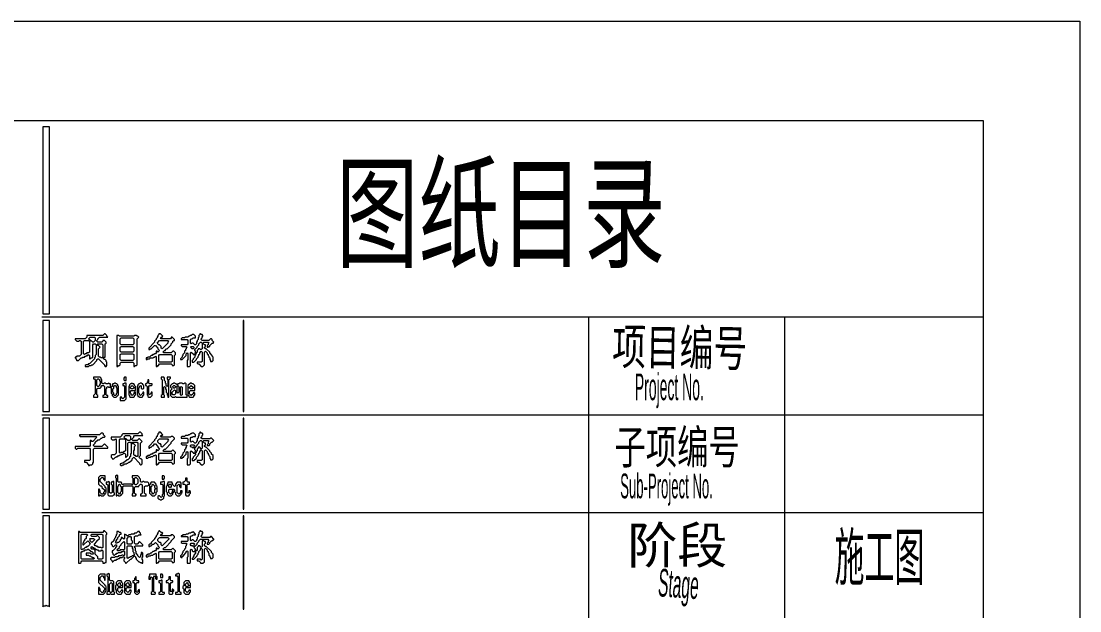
# Model space of a CAD drawing. Header units: millimetres. Extents: x 10 to 220, y 12 to 309.
# Drawn here: x 112.4 to 219.7, y 248.8 to 308.6 of the extents above; entities that cross this region are included whole.
import ezdxf

# ---------------------------------------------------------------- set-up
doc = ezdxf.new("R2010")
doc.units = ezdxf.units.MM
for name, color, linetype, lineweight in [('PAGE_001_OCR_TEXT', 6, 'CONTINUOUS', 0), ('PAGE_001_TRACE_CURVE', 6, 'CONTINUOUS', 0), ('PAGE_001_TRACE_STRAIGHT', 5, 'CONTINUOUS', 0), ('PAGE_001_TRACE_TEXT_SYMBOL', 6, 'CONTINUOUS', 0)]:
    doc.layers.add(name, color=color, linetype=linetype, lineweight=lineweight)
doc.styles.add('wqy-unicode', font='wqy-unicode')

msp = doc.modelspace()

# ---------------------------------------------------------------- linework, layer by layer
at = {"layer": 'PAGE_001_TRACE_CURVE', "color": 6}
msp.add_lwpolyline([(114.54, 297.88), (114.54, 278.92), (115.22, 278.92), (115.22, 297.88)], close=True, dxfattribs=at)
at = {"layer": 'PAGE_001_TRACE_STRAIGHT', "color": 5}
for p, q in [((10.04, 308.59), (219.69, 308.59)), ((219.69, 308.59), (219.69, 11.76)), ((34.91, 298.52), (209.9, 298.52)), ((209.9, 298.52), (209.9, 21.64)), ((114.46, 278.6), (209.9, 278.6)), ((169.88, 278.6), (169.88, 228.6)), ((189.74, 278.6), (189.74, 228.6)), ((114.46, 268.65), (209.9, 268.65)), ((114.46, 258.77), (209.9, 258.77))]:
    msp.add_line(p, q, dxfattribs=at)
at = {"layer": 'PAGE_001_TRACE_TEXT_SYMBOL', "color": 6}
for points in [[(114.54, 278.24), (114.54, 269.01), (115.22, 269.01), (115.22, 278.24)], [(134.86, 278.24), (134.86, 269.01), (134.94, 269.01), (134.94, 278.24)], [(118.69, 276.12), (118.77, 276.21), (119.2, 276.21), (119.28, 276.12), (119.28, 275.02), (119.2, 274.94), (119.03, 274.94), (118.94, 274.85), (118.86, 274.85), (118.77, 274.77), (118.69, 274.85)], [(119.37, 276.55), (119.79, 276.55), (119.87, 276.46), (119.87, 276.21), (119.7, 276.04), (119.62, 276.04), (119.53, 276.12), (119.45, 276.12), (119.2, 276.38)], [(120.04, 275.78), (120.13, 275.87), (120.55, 275.87), (120.64, 275.78), (120.64, 274.51), (120.55, 274.43), (120.47, 274.43), (120.38, 274.51), (120.3, 274.51), (120.21, 274.6), (120.21, 275.36), (120.38, 275.53), (120.21, 275.7), (120.13, 275.7)], [(122.07, 276.71), (122.07, 273.58), (122.16, 273.58), (122.24, 273.67), (122.33, 273.67), (122.41, 273.75), (122.41, 273.92), (122.5, 274.01), (123.68, 274.01), (123.77, 273.92), (123.77, 273.58), (123.85, 273.58), (123.94, 273.67), (124.02, 273.67), (124.11, 273.75), (124.11, 276.38), (124.28, 276.55), (124.19, 276.63), (124.11, 276.63), (124.02, 276.71), (123.85, 276.71), (123.77, 276.63), (122.33, 276.63), (122.24, 276.71)], [(122.41, 276.38), (122.5, 276.46), (123.68, 276.46), (123.77, 276.38), (123.77, 275.87), (123.68, 275.78), (122.5, 275.78), (122.41, 275.87)], [(126.39, 276.21), (127.24, 276.21), (127.32, 276.12), (127.24, 276.04), (127.24, 275.95), (126.65, 275.36), (126.56, 275.44), (126.56, 275.61), (126.39, 275.78), (126.31, 275.78), (126.14, 275.95)], [(130.54, 276.04), (130.62, 276.04), (130.71, 275.95), (130.71, 275.36), (130.62, 275.28), (130.54, 275.28), (130.46, 275.36), (130.29, 275.36), (130.29, 275.28), (130.2, 275.19), (130.2, 275.02), (130.12, 274.94), (130.03, 275.02), (130.03, 275.11), (129.95, 275.19), (129.95, 275.28), (130.2, 275.53), (130.2, 275.61), (130.37, 275.78), (130.37, 275.87)], [(122.41, 275.53), (122.5, 275.61), (123.68, 275.61), (123.77, 275.53), (123.77, 275.11), (123.68, 275.02), (122.5, 275.02), (122.41, 275.11)], [(122.41, 274.77), (122.5, 274.85), (123.68, 274.85), (123.77, 274.77), (123.77, 274.26), (123.68, 274.17), (122.5, 274.17), (122.41, 274.26)], [(126.31, 274.68), (126.39, 274.77), (127.58, 274.77), (127.66, 274.68), (127.66, 274.09), (127.58, 274.01), (126.39, 274.01), (126.31, 274.09)], [(129.52, 275.53), (129.61, 275.61), (129.78, 275.61), (129.86, 275.53), (129.86, 275.44), (129.78, 275.36), (129.69, 275.36)], [(129.95, 274.85), (130.03, 274.94), (130.12, 274.85), (130.03, 274.77)], [(120.04, 272.23), (120.13, 272.31), (120.21, 272.31), (120.3, 272.23), (120.3, 272.14), (120.38, 272.06), (120.38, 271.8), (120.3, 271.72), (120.3, 271.64), (120.21, 271.55), (120.13, 271.55), (120.04, 271.64)], [(121.74, 271.55), (121.82, 271.64), (121.91, 271.64), (121.99, 271.55), (121.99, 271.47), (122.07, 271.38), (122.07, 270.87), (121.99, 270.79), (121.99, 270.7), (121.91, 270.62), (121.82, 270.62), (121.74, 270.7), (121.74, 270.87), (121.65, 270.96), (121.65, 271.3), (121.74, 271.38)], [(122.84, 271.89), (122.75, 271.8), (122.67, 271.8), (122.67, 271.64), (122.75, 271.64), (122.84, 271.55), (122.84, 270.45), (122.67, 270.28), (122.58, 270.37), (122.58, 270.45), (122.41, 270.45), (122.41, 270.11), (122.84, 270.11), (123.01, 270.28), (123.01, 271.89)], [(122.84, 272.48), (122.75, 272.4), (122.75, 272.23), (122.84, 272.14), (123.01, 272.14), (123.01, 272.48)], [(123.6, 271.89), (123.51, 271.8), (123.43, 271.8), (123.34, 271.72), (123.34, 271.64), (123.26, 271.55), (123.26, 270.7), (123.34, 270.62), (123.34, 270.54), (123.43, 270.45), (123.77, 270.45), (123.85, 270.54), (123.85, 270.62), (123.94, 270.7), (123.94, 270.96), (123.85, 270.96), (123.77, 270.87), (123.77, 270.79), (123.6, 270.62), (123.51, 270.7), (123.51, 270.79), (123.43, 270.87), (123.43, 271.04), (123.51, 271.13), (123.94, 271.13), (123.94, 271.55), (123.85, 271.64), (123.85, 271.72), (123.77, 271.8), (123.68, 271.8)], [(123.6, 271.64), (123.77, 271.47), (123.77, 271.38), (123.68, 271.3), (123.51, 271.3), (123.43, 271.38), (123.43, 271.47)], [(124.44, 271.89), (124.36, 271.8), (124.28, 271.8), (124.19, 271.72), (124.19, 271.64), (124.11, 271.55), (124.11, 270.7), (124.19, 270.62), (124.19, 270.54), (124.28, 270.54), (124.36, 270.45), (124.61, 270.45), (124.7, 270.54), (124.7, 270.62), (124.78, 270.7), (124.78, 270.96), (124.7, 270.96), (124.7, 270.87), (124.44, 270.62), (124.36, 270.7), (124.36, 270.79), (124.28, 270.87), (124.28, 271.38), (124.36, 271.47), (124.36, 271.55), (124.44, 271.64), (124.53, 271.55), (124.53, 271.38), (124.61, 271.3), (124.7, 271.3), (124.78, 271.38), (124.78, 271.64), (124.7, 271.72), (124.7, 271.8), (124.61, 271.8), (124.53, 271.89)], [(125.21, 272.23), (125.21, 272.06), (125.12, 271.97), (125.12, 271.89), (125.04, 271.8), (124.95, 271.8), (124.95, 271.64), (125.04, 271.64), (125.12, 271.55), (125.12, 270.7), (125.21, 270.62), (125.21, 270.54), (125.29, 270.45), (125.46, 270.45), (125.63, 270.62), (125.63, 270.96), (125.55, 270.96), (125.55, 270.87), (125.38, 270.7), (125.29, 270.79), (125.29, 271.55), (125.38, 271.64), (125.55, 271.64), (125.63, 271.72), (125.63, 271.8), (125.38, 271.8), (125.29, 271.89), (125.29, 272.23)], [(126.56, 272.48), (126.56, 272.31), (126.65, 272.23), (126.65, 270.7), (126.56, 270.62), (126.56, 270.45), (126.9, 270.45), (126.9, 270.62), (126.82, 270.7), (126.82, 271.47), (126.9, 271.55), (126.98, 271.47), (126.98, 271.3), (127.07, 271.21), (127.07, 270.96), (127.15, 270.87), (127.15, 270.7), (127.24, 270.62), (127.24, 270.45), (127.32, 270.45), (127.32, 272.23), (127.49, 272.4), (127.49, 272.48), (127.15, 272.48), (127.15, 272.31), (127.24, 272.23), (127.24, 271.64), (127.15, 271.55), (127.07, 271.64), (127.07, 271.8), (126.98, 271.89), (126.98, 272.06), (126.9, 272.14), (126.9, 272.4), (126.82, 272.48)], [(127.83, 271.89), (127.75, 271.8), (127.66, 271.8), (127.49, 271.64), (127.49, 271.47), (127.66, 271.3), (127.49, 271.13), (127.49, 270.62), (127.66, 270.45), (127.92, 270.45), (128, 270.54), (128.08, 270.45), (129.19, 270.45), (129.19, 270.62), (129.27, 270.7), (129.35, 270.62), (129.35, 270.54), (129.44, 270.45), (129.78, 270.45), (129.86, 270.54), (129.86, 270.62), (129.95, 270.7), (129.95, 270.87), (129.86, 270.96), (129.78, 270.87), (129.78, 270.79), (129.61, 270.62), (129.44, 270.79), (129.44, 271.04), (129.52, 271.13), (129.95, 271.13), (129.95, 271.64), (129.78, 271.8), (129.69, 271.8), (129.61, 271.89), (129.52, 271.89), (129.27, 271.64), (129.27, 270.7), (129.19, 270.62), (129.1, 270.7), (129.1, 271.8), (129.02, 271.89), (128.93, 271.89), (128.85, 271.8), (128.76, 271.8), (128.68, 271.89), (128.42, 271.89), (128.34, 271.8), (128.25, 271.8), (128.17, 271.72), (128.08, 271.8), (128, 271.8), (127.92, 271.89)], [(127.75, 271.55), (127.83, 271.64), (127.92, 271.64), (128, 271.55), (128, 271.47), (127.92, 271.38), (127.83, 271.38), (127.75, 271.47)], [(128.17, 271.55), (128.25, 271.64), (128.34, 271.55), (128.34, 270.96), (128.25, 270.87), (128.17, 270.96)], [(128.51, 271.47), (128.59, 271.55), (128.68, 271.47), (128.68, 270.7), (128.59, 270.62), (128.51, 270.7)], [(129.61, 271.64), (129.78, 271.47), (129.78, 271.38), (129.69, 271.3), (129.52, 271.3), (129.44, 271.38), (129.44, 271.47)], [(127.92, 271.21), (128, 271.13), (128, 270.79), (127.92, 270.7), (127.75, 270.7), (127.66, 270.79), (127.66, 270.96)], [(114.54, 268.33), (114.54, 259.11), (115.22, 259.11), (115.22, 268.33)], [(134.86, 268.33), (134.86, 259.11), (134.94, 259.11), (134.94, 268.33)], [(120.47, 266.81), (120.3, 266.64), (118.26, 266.64), (118.26, 266.56), (118.35, 266.47), (119.96, 266.47), (120.04, 266.39), (119.62, 265.96), (119.53, 265.96), (119.45, 266.05), (119.37, 266.05), (119.37, 265.54), (119.28, 265.46), (117.84, 265.46), (117.84, 265.29), (117.93, 265.2), (118.01, 265.2), (118.1, 265.29), (119.28, 265.29), (119.37, 265.2), (119.37, 264.1), (119.28, 264.02), (118.77, 264.02), (118.77, 263.85), (118.94, 263.85), (119.2, 263.59), (119.2, 263.51), (119.28, 263.51), (119.37, 263.59), (119.53, 263.59), (119.62, 263.68), (119.62, 263.76), (119.7, 263.85), (119.7, 265.2), (119.79, 265.29), (121.14, 265.29), (121.14, 265.37), (120.8, 265.71), (120.55, 265.46), (119.79, 265.46), (119.7, 265.54), (119.7, 265.63), (119.87, 265.79), (119.87, 265.88), (120.13, 266.13), (120.3, 266.13), (120.47, 266.3), (120.55, 266.3), (120.64, 266.39), (120.8, 266.39), (120.89, 266.47), (120.72, 266.64), (120.72, 266.73), (120.64, 266.81)], [(122.33, 266.13), (122.41, 266.22), (122.84, 266.22), (122.92, 266.13), (122.92, 265.03), (122.84, 264.95), (122.75, 264.95), (122.67, 264.86), (122.5, 264.86), (122.41, 264.78), (122.33, 264.86)], [(122.92, 266.56), (123.34, 266.56), (123.43, 266.47), (123.43, 266.13), (123.34, 266.05), (123.17, 266.05), (123.01, 266.22), (122.92, 266.22), (122.75, 266.39)], [(126.39, 266.22), (127.24, 266.22), (127.32, 266.13), (127.24, 266.05), (127.24, 265.96), (126.65, 265.37), (126.56, 265.46), (126.56, 265.63), (126.48, 265.71), (126.39, 265.71), (126.22, 265.88), (126.22, 266.05)], [(123.6, 265.79), (123.68, 265.88), (124.11, 265.88), (124.19, 265.79), (124.19, 264.53), (124.11, 264.44), (124.02, 264.44), (123.94, 264.53), (123.85, 264.53), (123.77, 264.61), (123.77, 265.03), (123.85, 265.12), (123.85, 265.46), (123.94, 265.54), (123.77, 265.71), (123.68, 265.71)], [(129.52, 265.54), (129.61, 265.63), (129.86, 265.63), (129.95, 265.54), (129.86, 265.46), (129.86, 265.37), (129.78, 265.29), (129.69, 265.37), (129.61, 265.37), (129.52, 265.46)], [(130.54, 266.05), (130.62, 266.05), (130.71, 265.96), (130.71, 265.29), (130.62, 265.2), (130.46, 265.37), (130.29, 265.37), (130.29, 265.29), (130.2, 265.2), (130.2, 265.03), (130.12, 264.95), (129.95, 265.12), (129.95, 265.29), (130.2, 265.54), (130.2, 265.63), (130.37, 265.79), (130.37, 265.88)], [(126.31, 264.69), (126.39, 264.78), (127.58, 264.78), (127.66, 264.69), (127.66, 264.1), (127.58, 264.02), (126.39, 264.02), (126.31, 264.1)], [(129.95, 264.86), (130.03, 264.95), (130.12, 264.86), (130.03, 264.78)], [(120.38, 262.49), (120.21, 262.32), (120.21, 261.65), (120.38, 261.48), (120.47, 261.48), (120.55, 261.39), (120.55, 261.31), (120.8, 261.05), (120.8, 260.89), (120.72, 260.8), (120.72, 260.72), (120.64, 260.63), (120.55, 260.63), (120.38, 260.8), (120.38, 260.97), (120.3, 261.05), (120.3, 261.14), (120.21, 261.14), (120.21, 260.46), (120.3, 260.46), (120.38, 260.55), (120.47, 260.46), (120.72, 260.46), (120.89, 260.63), (120.89, 260.72), (120.97, 260.8), (120.97, 261.22), (120.89, 261.31), (120.89, 261.39), (120.38, 261.9), (120.38, 262.15), (120.55, 262.32), (120.64, 262.32), (120.72, 262.24), (120.72, 262.15), (120.8, 262.07), (120.8, 261.99), (120.89, 261.99), (120.89, 262.49)], [(121.23, 261.9), (121.14, 261.82), (120.97, 261.82), (120.97, 261.65), (121.06, 261.65), (121.14, 261.56), (121.14, 260.55), (121.23, 260.46), (121.65, 260.46), (121.74, 260.55), (121.82, 260.55), (121.82, 260.72), (121.74, 260.8), (121.74, 261.9), (121.65, 261.9), (121.57, 261.82), (121.48, 261.82), (121.48, 261.65), (121.57, 261.56), (121.57, 260.8), (121.48, 260.72), (121.4, 260.72), (121.31, 260.8), (121.31, 261.82)], [(123.85, 262.24), (123.94, 262.32), (124.02, 262.32), (124.19, 262.15), (124.19, 261.73), (124.02, 261.56), (123.94, 261.56), (123.85, 261.65)], [(126.73, 261.9), (126.65, 261.82), (126.48, 261.82), (126.48, 261.65), (126.65, 261.65), (126.73, 261.56), (126.73, 260.63), (126.65, 260.55), (126.65, 260.38), (126.56, 260.29), (126.39, 260.46), (126.31, 260.46), (126.22, 260.38), (126.22, 260.21), (126.31, 260.12), (126.39, 260.12), (126.48, 260.04), (126.56, 260.04), (126.65, 260.12), (126.73, 260.12), (126.82, 260.21), (126.82, 260.38), (126.9, 260.46), (126.9, 261.9)], [(126.65, 262.49), (126.65, 262.15), (126.82, 262.15), (126.9, 262.24), (126.9, 262.41), (126.82, 262.49)], [(129.02, 262.24), (129.02, 261.99), (128.85, 261.82), (128.76, 261.82), (128.76, 261.65), (128.93, 261.65), (129.02, 261.56), (129.02, 260.55), (129.1, 260.46), (129.35, 260.46), (129.44, 260.55), (129.44, 260.63), (129.52, 260.72), (129.52, 260.89), (129.44, 260.97), (129.35, 260.97), (129.35, 260.8), (129.27, 260.72), (129.19, 260.8), (129.19, 261.56), (129.27, 261.65), (129.44, 261.65), (129.44, 261.82), (129.27, 261.82), (129.19, 261.9), (129.19, 262.24)], [(122.24, 261.56), (122.33, 261.65), (122.41, 261.56), (122.41, 261.48), (122.5, 261.39), (122.5, 260.89), (122.41, 260.8), (122.41, 260.72), (122.33, 260.63), (122.16, 260.8), (122.16, 261.39), (122.24, 261.48)], [(125.63, 261.56), (125.71, 261.65), (125.88, 261.48), (125.88, 261.31), (125.97, 261.22), (125.97, 261.14), (125.88, 261.05), (125.88, 260.8), (125.71, 260.63), (125.63, 260.72), (125.63, 260.8), (125.55, 260.89), (125.55, 261.39), (125.63, 261.48)], [(127.24, 261.82), (127.24, 261.73), (127.15, 261.65), (127.15, 261.48), (127.07, 261.39), (127.07, 260.89), (127.15, 260.8), (127.15, 260.63), (127.32, 260.46), (127.58, 260.46), (127.75, 260.63), (127.75, 260.72), (127.92, 260.89), (128, 260.8), (128, 260.63), (128.17, 260.46), (128.42, 260.46), (128.59, 260.63), (128.59, 260.72), (128.68, 260.8), (128.68, 260.97), (128.51, 260.97), (128.51, 260.8), (128.34, 260.63), (128.17, 260.8), (128.17, 261.48), (128.34, 261.65), (128.42, 261.56), (128.42, 261.39), (128.51, 261.31), (128.59, 261.31), (128.59, 261.73), (128.51, 261.82), (128.17, 261.82), (128, 261.65), (128, 261.48), (127.92, 261.39), (127.75, 261.56), (127.75, 261.65), (127.66, 261.73), (127.66, 261.82)], [(127.32, 261.56), (127.41, 261.65), (127.49, 261.65), (127.58, 261.56), (127.58, 261.39), (127.49, 261.31), (127.41, 261.31), (127.32, 261.39)], [(127.32, 261.05), (127.41, 261.14), (127.83, 261.14), (127.92, 261.05), (127.92, 260.97), (127.83, 260.89), (127.75, 260.97), (127.66, 260.97), (127.66, 260.8), (127.49, 260.63), (127.32, 260.8)], [(114.54, 258.43), (114.54, 249.2), (114.62, 249.29), (114.79, 249.29), (114.88, 249.37), (114.96, 249.29), (115.13, 249.29), (115.22, 249.2), (115.22, 258.43)], [(134.86, 258.43), (134.86, 248.95), (134.94, 248.95), (134.94, 258.43)], [(120.72, 256.91), (120.72, 256.82), (120.64, 256.74), (118.35, 256.74), (118.26, 256.82), (118.18, 256.82), (118.18, 253.61), (118.35, 253.61), (118.43, 253.69), (118.43, 253.77), (118.52, 253.86), (120.55, 253.86), (120.64, 253.77), (120.64, 253.61), (120.8, 253.61), (120.89, 253.69), (120.97, 253.69), (120.97, 256.48), (121.06, 256.57), (121.06, 256.65), (120.8, 256.91)], [(118.43, 256.48), (118.52, 256.57), (119.03, 256.57), (119.11, 256.48), (118.94, 256.31), (118.94, 256.14), (118.77, 255.98), (118.77, 255.89), (118.69, 255.81), (118.69, 255.72), (118.6, 255.64), (118.6, 255.47), (118.69, 255.47), (119.11, 255.89), (119.28, 255.72), (119.28, 255.64), (119.37, 255.55), (119.11, 255.3), (119.03, 255.3), (118.94, 255.21), (118.86, 255.21), (118.69, 255.04), (118.6, 255.04), (118.52, 254.96), (118.43, 255.04)], [(119.45, 256.48), (119.53, 256.57), (120.55, 256.57), (120.64, 256.48), (120.64, 255.21), (120.55, 255.13), (120.47, 255.21), (120.21, 255.21), (120.13, 255.3), (120.04, 255.3), (119.96, 255.38), (119.87, 255.38), (119.79, 255.47), (119.79, 255.55), (120.04, 255.81), (120.04, 255.89), (120.3, 256.14), (120.3, 256.23), (120.13, 256.4), (120.04, 256.4), (119.96, 256.31), (119.53, 256.31), (119.45, 256.4)], [(119.28, 256.06), (119.37, 256.14), (119.7, 256.14), (119.79, 256.06), (119.79, 255.98), (119.53, 255.72), (119.37, 255.89), (119.37, 255.98)], [(122.75, 255.81), (122.84, 255.72), (122.84, 255.04), (122.75, 254.96), (122.41, 254.96), (122.33, 254.88), (122.16, 254.88), (122.07, 254.96), (122.33, 255.21), (122.33, 255.3), (122.5, 255.47), (122.5, 255.55)], [(123.26, 256.31), (123.43, 256.31), (123.51, 256.23), (123.51, 255.98), (123.6, 255.89), (123.6, 255.64), (123.51, 255.55), (123.17, 255.55), (123.09, 255.64), (123.09, 256.14)], [(126.39, 256.23), (127.24, 256.23), (127.32, 256.14), (127.32, 256.06), (126.65, 255.38), (126.56, 255.47), (126.56, 255.64), (126.48, 255.72), (126.39, 255.72), (126.22, 255.89), (126.22, 256.06)], [(129.52, 255.55), (129.61, 255.64), (129.86, 255.64), (129.95, 255.55), (129.86, 255.47), (129.86, 255.38), (129.78, 255.3), (129.69, 255.38), (129.61, 255.38), (129.52, 255.47)], [(119.03, 254.96), (119.11, 255.04), (119.2, 255.04), (119.45, 254.79), (119.53, 254.79), (119.7, 254.62), (119.62, 254.54), (119.45, 254.54), (119.37, 254.62), (118.94, 254.62), (118.94, 254.45), (119.2, 254.45), (119.28, 254.37), (119.37, 254.37), (119.45, 254.28), (119.53, 254.28), (119.62, 254.2), (119.7, 254.2), (119.79, 254.11), (119.7, 254.03), (118.52, 254.03), (118.43, 254.11), (118.43, 254.71), (118.52, 254.79), (118.6, 254.79), (118.69, 254.88), (118.77, 254.88), (118.86, 254.96)], [(119.45, 255.21), (119.53, 255.3), (119.62, 255.21), (119.7, 255.21), (119.79, 255.13), (119.7, 255.04), (119.53, 255.04), (119.45, 255.13)], [(119.7, 255.04), (119.79, 255.13), (119.87, 255.04), (119.79, 254.96)], [(119.87, 254.96), (119.96, 255.04), (120.04, 254.96), (120.13, 254.96), (120.21, 254.88), (120.47, 254.88), (120.55, 254.96), (120.64, 254.88), (120.64, 254.11), (120.55, 254.03), (120.21, 254.03), (120.13, 254.11), (120.13, 254.28), (119.87, 254.54)], [(123.09, 255.3), (123.17, 255.38), (123.51, 255.38), (123.6, 255.3), (123.6, 255.13), (123.68, 255.04), (123.68, 254.79), (123.77, 254.71), (123.77, 254.54), (123.85, 254.45), (123.77, 254.37), (123.6, 254.37), (123.51, 254.28), (123.43, 254.28), (123.34, 254.2), (123.26, 254.2), (123.17, 254.11), (123.09, 254.2)], [(126.31, 254.71), (126.39, 254.79), (127.58, 254.79), (127.66, 254.71), (127.66, 254.11), (127.58, 254.03), (126.39, 254.03), (126.31, 254.11)], [(129.95, 254.88), (130.03, 254.96), (130.12, 254.88), (130.03, 254.79)], [(120.38, 252.5), (120.21, 252.34), (120.21, 251.66), (120.8, 251.07), (120.8, 250.9), (120.72, 250.81), (120.72, 250.73), (120.64, 250.64), (120.55, 250.64), (120.38, 250.81), (120.38, 250.98), (120.3, 251.07), (120.3, 251.15), (120.21, 251.15), (120.21, 250.47), (120.72, 250.47), (120.89, 250.64), (120.89, 250.73), (120.97, 250.81), (120.97, 251.24), (120.89, 251.32), (120.89, 251.4), (120.38, 251.91), (120.38, 252.17), (120.55, 252.34), (120.64, 252.34), (120.72, 252.25), (120.72, 252.17), (120.8, 252.08), (120.8, 251.91), (120.89, 251.91), (120.89, 252.5)], [(121.23, 252.59), (121.14, 252.5), (121.06, 252.5), (121.06, 252.34), (121.14, 252.25), (121.14, 250.73), (121.06, 250.64), (121.06, 250.47), (121.31, 250.47), (121.4, 250.56), (121.48, 250.47), (121.82, 250.47), (121.82, 250.64), (121.74, 250.73), (121.74, 251.74), (121.65, 251.83), (121.4, 251.83), (121.31, 251.91), (121.31, 252.5)], [(123.94, 252.25), (123.94, 252.17), (123.85, 252.08), (123.85, 251.91), (123.77, 251.83), (123.68, 251.83), (123.68, 251.66), (123.77, 251.66), (123.85, 251.57), (123.85, 250.64), (124.02, 250.47), (124.19, 250.47), (124.36, 250.64), (124.36, 250.9), (124.28, 250.98), (124.28, 250.9), (124.19, 250.81), (124.19, 250.73), (124.11, 250.64), (124.02, 250.73), (124.02, 251.57), (124.11, 251.66), (124.28, 251.66), (124.28, 251.83), (124.11, 251.83), (124.02, 251.91), (124.02, 252.25)], [(125.38, 252.5), (125.38, 252.34), (125.29, 252.25), (125.29, 252), (125.46, 252), (125.46, 252.17), (125.55, 252.25), (125.63, 252.17), (125.63, 250.73), (125.55, 250.64), (125.55, 250.47), (125.88, 250.47), (125.97, 250.56), (125.97, 250.64), (125.88, 250.64), (125.8, 250.73), (125.8, 252.25), (125.88, 252.34), (125.97, 252.25), (125.97, 252.08), (126.05, 252), (126.14, 252), (126.14, 252.25), (126.05, 252.34), (126.05, 252.5)], [(126.48, 252.5), (126.48, 252.17), (126.73, 252.17), (126.73, 252.42), (126.65, 252.5)], [(127.32, 252.25), (127.32, 252), (127.15, 251.83), (127.07, 251.83), (127.07, 251.66), (127.24, 251.66), (127.32, 251.57), (127.32, 250.56), (127.41, 250.47), (127.66, 250.47), (127.75, 250.56), (127.75, 250.73), (127.83, 250.81), (127.83, 250.9), (127.75, 250.98), (127.66, 250.98), (127.66, 250.81), (127.58, 250.73), (127.49, 250.81), (127.49, 251.57), (127.58, 251.66), (127.66, 251.66), (127.75, 251.74), (127.75, 251.83), (127.58, 251.83), (127.49, 251.91), (127.49, 252.25)], [(128.25, 252.59), (128.17, 252.5), (128.08, 252.5), (128, 252.42), (128, 252.34), (128.17, 252.34), (128.25, 252.25), (128.25, 250.73), (128.17, 250.64), (128, 250.64), (128, 250.47), (128.59, 250.47), (128.59, 250.64), (128.51, 250.64), (128.42, 250.73), (128.42, 252.5), (128.34, 252.59)], [(121.48, 251.66), (121.57, 251.57), (121.57, 250.73), (121.48, 250.64), (121.4, 250.64), (121.31, 250.73), (121.31, 251.49)], [(122.16, 251.83), (121.99, 251.66), (121.99, 251.4), (121.91, 251.32), (121.91, 250.98), (121.99, 250.9), (121.99, 250.64), (122.16, 250.47), (122.5, 250.47), (122.58, 250.56), (122.58, 250.64), (122.67, 250.73), (122.67, 250.9), (122.5, 250.9), (122.5, 250.81), (122.33, 250.64), (122.16, 250.81), (122.16, 251.07), (122.24, 251.15), (122.67, 251.15), (122.67, 251.57), (122.58, 251.66), (122.58, 251.74), (122.5, 251.83)], [(122.33, 251.66), (122.41, 251.57), (122.41, 251.49), (122.5, 251.4), (122.5, 251.32), (122.41, 251.24), (122.24, 251.24), (122.16, 251.32), (122.16, 251.49)], [(123.01, 251.83), (122.84, 251.66), (122.84, 250.64), (123.01, 250.47), (123.34, 250.47), (123.43, 250.56), (123.43, 250.64), (123.51, 250.73), (123.51, 250.9), (123.34, 250.9), (123.34, 250.81), (123.17, 250.64), (123.01, 250.81), (123.01, 251.07), (123.09, 251.15), (123.51, 251.15), (123.51, 251.57), (123.43, 251.66), (123.43, 251.74), (123.34, 251.83)], [(123.17, 251.66), (123.26, 251.57), (123.26, 251.49), (123.34, 251.4), (123.34, 251.32), (123.26, 251.24), (123.09, 251.24), (123.01, 251.32), (123.01, 251.49)], [(126.56, 251.91), (126.48, 251.83), (126.31, 251.83), (126.31, 251.66), (126.39, 251.66), (126.48, 251.57), (126.48, 250.73), (126.39, 250.64), (126.31, 250.64), (126.31, 250.47), (126.82, 250.47), (126.9, 250.56), (126.9, 250.64), (126.73, 250.64), (126.65, 250.73), (126.65, 251.91)], [(129.02, 251.83), (128.85, 251.66), (128.85, 251.32), (128.76, 251.24), (128.76, 251.07), (128.85, 250.98), (128.85, 250.64), (129.02, 250.47), (129.35, 250.47), (129.44, 250.56), (129.44, 250.64), (129.52, 250.73), (129.52, 250.9), (129.35, 250.9), (129.35, 250.81), (129.19, 250.64), (129.02, 250.81), (129.02, 251.07), (129.1, 251.15), (129.52, 251.15), (129.52, 251.57), (129.44, 251.66), (129.44, 251.74), (129.35, 251.83)], [(129.19, 251.66), (129.27, 251.57), (129.27, 251.49), (129.35, 251.4), (129.35, 251.32), (129.27, 251.24), (129.1, 251.24), (129.02, 251.32), (129.02, 251.49)]]:
    msp.add_lwpolyline(points, close=True, dxfattribs=at)
for points in [[(120.8, 276.88), (120.64, 276.71), (119.03, 276.71), (119.03, 276.55), (118.86, 276.38), (117.84, 276.38), (117.84, 276.29), (118.01, 276.12), (118.18, 276.12), (118.26, 276.21), (118.35, 276.21), (118.43, 276.12), (118.43, 274.77), (118.26, 274.6), (118.01, 274.6), (117.93, 274.51), (117.84, 274.51), (117.84, 274.43), (117.93, 274.34), (117.93, 274.26), (118.01, 274.17), (118.18, 274.17), (118.43, 274.43), (118.52, 274.43), (118.6, 274.51), (118.77, 274.51), (118.86, 274.6), (118.94, 274.6), (119.03, 274.68), (119.11, 274.68), (119.2, 274.77), (119.28, 274.68), (119.28, 274.34), (119.37, 274.34), (119.45, 274.43), (119.53, 274.43), (119.62, 274.51), (119.62, 275.78), (119.7, 275.87), (119.87, 275.87), (119.96, 275.78), (119.96, 274.77), (119.87, 274.68), (119.87, 274.51), (119.79, 274.43), (119.79, 274.34), (119.28, 273.84), (119.2, 273.84), (119.11, 273.75), (118.94, 273.75), (118.86, 273.67), (118.86, 273.58), (119.2, 273.58), (119.28, 273.67), (119.45, 273.67), (119.53, 273.75), (119.62, 273.75), (120.04, 274.17), (120.04, 274.26), (120.13, 274.34), (120.21, 274.34), (120.8, 273.75), (120.8, 273.67), (120.89, 273.58)], [(120.89, 273.58), (120.97, 273.58), (121.06, 273.67), (121.06, 274.01), (120.97, 274.09), (120.97, 274.17), (120.89, 274.26), (120.8, 274.26), (120.72, 274.34), (120.72, 274.43), (120.8, 274.51), (120.89, 274.51), (120.89, 275.87), (120.97, 275.95), (120.97, 276.04), (120.8, 276.21), (120.64, 276.21), (120.64, 276.12), (120.55, 276.04), (120.13, 276.04), (120.04, 276.12), (120.04, 276.21), (120.13, 276.29), (120.13, 276.38), (120.3, 276.55), (121.14, 276.55), (121.06, 276.63), (121.06, 276.71), (120.89, 276.88), (120.8, 276.88)], [(126.31, 276.88), (126.31, 276.8), (126.22, 276.71), (126.22, 276.63), (126.14, 276.55), (126.14, 276.46), (126.05, 276.38), (126.05, 276.29), (125.88, 276.12), (125.88, 276.04), (125.29, 275.44), (125.29, 275.28), (125.38, 275.28), (125.46, 275.36), (125.55, 275.36), (125.88, 275.7), (125.97, 275.7), (126.22, 275.44), (126.22, 275.36), (126.39, 275.19), (126.22, 275.02), (126.14, 275.11), (126.05, 275.11), (126.05, 274.94), (125.97, 274.85), (125.88, 274.85), (125.8, 274.77), (125.71, 274.77), (125.63, 274.68), (125.55, 274.68), (125.38, 274.51), (125.21, 274.51), (125.12, 274.43), (125.04, 274.43), (125.04, 274.26), (125.12, 274.26), (125.21, 274.34), (125.38, 274.34), (125.46, 274.43), (125.71, 274.43), (125.8, 274.51), (125.88, 274.51), (125.97, 274.6), (126.05, 274.51), (126.05, 273.58), (126.14, 273.58), (126.22, 273.67), (126.31, 273.67), (126.31, 273.75), (126.39, 273.84), (127.58, 273.84), (127.66, 273.75), (127.66, 273.67), (127.83, 273.67), (127.92, 273.75), (127.92, 274.68), (128, 274.77), (128, 274.94), (127.83, 275.11), (127.75, 275.11), (127.58, 274.94), (126.82, 274.94), (126.73, 275.02), (126.9, 275.19)], [(126.9, 275.19), (126.98, 275.19), (126.98, 275.28), (127.07, 275.36), (127.15, 275.36), (127.58, 275.78), (127.58, 275.87), (127.75, 276.04), (127.75, 276.12), (127.83, 276.21), (127.92, 276.21), (127.92, 276.29), (127.66, 276.55), (127.58, 276.55), (127.58, 276.46), (127.49, 276.38), (126.56, 276.38), (126.48, 276.46), (126.56, 276.55), (126.65, 276.55), (126.73, 276.63), (126.48, 276.88), (126.31, 276.88)], [(130.46, 276.88), (130.46, 276.8), (130.37, 276.71), (130.37, 276.55), (130.29, 276.46), (130.29, 276.29), (130.2, 276.21), (130.2, 276.12), (130.12, 276.04), (130.12, 275.87), (130.03, 275.78), (129.95, 275.78), (129.78, 275.95), (129.69, 275.95), (129.61, 275.87), (129.52, 275.95), (129.52, 276.29), (129.61, 276.38), (129.69, 276.38), (129.78, 276.46), (130.03, 276.46), (130.03, 276.63), (129.86, 276.8), (129.69, 276.8), (129.61, 276.71), (129.52, 276.71), (129.44, 276.63), (129.35, 276.63), (129.27, 276.55), (129.02, 276.55), (128.93, 276.46), (128.68, 276.46), (128.59, 276.38), (128.59, 276.29), (129.19, 276.29), (129.27, 276.21), (129.27, 275.87), (129.19, 275.78), (128.59, 275.78), (128.59, 275.7), (128.68, 275.61), (129.1, 275.61), (129.19, 275.53), (129.1, 275.44), (129.1, 275.36), (129.02, 275.28), (129.02, 275.19), (128.93, 275.11), (128.93, 274.94), (128.76, 274.77), (128.76, 274.68), (128.68, 274.6), (128.68, 274.51), (128.51, 274.34), (128.51, 274.26), (128.68, 274.26), (129.1, 274.68), (129.1, 274.85), (129.19, 274.94), (129.27, 274.85), (129.27, 274.26), (129.19, 274.17), (129.19, 273.58), (129.44, 273.58)], [(129.44, 273.58), (129.52, 273.67), (129.52, 274.94), (129.61, 275.02), (129.78, 274.85), (129.78, 274.77), (129.95, 274.77), (130.03, 274.68), (129.95, 274.6), (129.95, 274.51), (129.78, 274.34), (129.78, 274.26), (129.69, 274.17), (129.69, 274.01), (129.86, 274.01), (130.12, 274.26), (130.12, 274.34), (130.29, 274.51), (130.29, 274.6), (130.37, 274.68), (130.37, 274.77), (130.46, 274.85), (130.46, 274.94), (130.62, 275.11), (130.71, 275.02), (130.71, 274.09), (130.62, 274.01), (130.2, 274.01), (130.2, 273.92), (130.29, 273.84), (130.37, 273.84), (130.62, 273.58), (130.79, 273.58), (130.96, 273.75), (130.96, 275.02), (131.05, 275.11), (131.22, 274.94), (131.22, 274.85), (131.3, 274.77), (131.3, 274.68), (131.39, 274.6), (131.39, 274.51), (131.47, 274.43), (131.47, 274.26), (131.56, 274.17), (131.56, 274.09), (131.73, 274.09), (131.81, 274.17), (131.81, 274.51), (131.73, 274.6), (131.73, 274.68), (131.47, 274.94), (131.47, 275.02), (131.13, 275.36), (131.05, 275.36), (130.96, 275.44), (130.96, 275.53), (131.05, 275.61), (131.05, 275.78), (130.96, 275.78), (130.79, 275.95), (130.88, 276.04), (131.3, 276.04), (131.39, 275.95)], [(131.39, 275.95), (131.3, 275.87), (131.3, 275.78), (131.22, 275.7), (131.22, 275.53), (131.3, 275.53), (131.39, 275.61), (131.47, 275.61), (131.47, 275.7), (131.73, 275.95), (131.81, 275.95), (131.89, 276.04), (131.73, 276.21), (131.73, 276.29), (131.64, 276.38), (131.56, 276.38), (131.39, 276.21), (130.71, 276.21), (130.62, 276.29), (130.62, 276.38), (130.71, 276.46), (130.71, 276.55), (130.79, 276.63), (130.79, 276.71), (130.71, 276.8), (130.62, 276.8), (130.54, 276.88), (130.46, 276.88)], [(119.7, 272.48), (119.7, 272.31), (119.79, 272.31), (119.87, 272.23), (119.87, 270.79), (119.7, 270.62), (119.7, 270.45), (120.13, 270.45), (120.13, 270.62), (120.04, 270.7), (120.04, 271.3), (120.13, 271.38), (120.38, 271.38), (120.47, 271.47), (120.47, 271.55), (120.55, 271.64), (120.72, 271.64), (120.8, 271.55), (120.8, 270.7), (120.72, 270.62), (120.64, 270.62), (120.64, 270.45), (121.14, 270.45), (121.14, 270.62), (121.06, 270.62), (120.97, 270.7), (120.97, 271.3), (121.06, 271.38), (121.06, 271.47), (121.14, 271.55), (121.23, 271.47), (121.4, 271.47), (121.48, 271.38), (121.48, 270.87), (121.57, 270.79), (121.57, 270.62), (121.74, 270.45), (121.99, 270.45), (122.24, 270.7), (122.24, 271.55), (122.16, 271.64), (122.16, 271.72), (122.07, 271.8), (121.99, 271.8), (121.91, 271.89), (121.82, 271.89), (121.74, 271.8), (121.65, 271.8), (121.57, 271.72), (121.57, 271.55), (121.48, 271.47), (121.4, 271.55), (121.4, 271.8), (121.31, 271.8), (121.23, 271.89), (121.14, 271.8), (120.97, 271.8), (120.89, 271.89), (120.8, 271.89), (120.72, 271.8), (120.64, 271.8), (120.55, 271.89), (120.55, 272.23), (120.47, 272.31)], [(120.47, 272.31), (120.47, 272.4), (120.38, 272.48), (119.7, 272.48)], [(124.36, 266.9), (124.19, 266.73), (122.67, 266.73), (122.58, 266.64), (122.58, 266.56), (122.41, 266.39), (121.48, 266.39), (121.48, 266.22), (121.57, 266.13), (121.82, 266.13), (121.91, 266.22), (121.99, 266.13), (121.99, 264.78), (121.82, 264.61), (121.57, 264.61), (121.48, 264.53), (121.48, 264.36), (121.57, 264.27), (121.57, 264.19), (121.74, 264.19), (121.91, 264.36), (121.99, 264.36), (122.07, 264.44), (122.16, 264.44), (122.24, 264.53), (122.33, 264.53), (122.41, 264.61), (122.5, 264.61), (122.58, 264.69), (122.67, 264.69), (122.75, 264.78), (122.84, 264.78), (122.92, 264.69), (122.92, 264.36), (123.01, 264.36), (123.17, 264.53), (123.17, 265.79), (123.26, 265.88), (123.43, 265.88), (123.51, 265.79), (123.51, 264.78), (123.43, 264.69), (123.43, 264.44), (123.34, 264.36), (123.34, 264.27), (123.17, 264.1), (123.09, 264.1), (122.84, 263.85), (122.75, 263.85), (122.67, 263.76), (122.58, 263.76), (122.5, 263.68), (122.41, 263.68), (122.41, 263.59), (122.5, 263.51), (122.58, 263.51), (122.67, 263.59), (122.75, 263.59), (122.84, 263.68), (123.01, 263.68), (123.09, 263.76), (123.17, 263.76), (123.26, 263.85), (123.34, 263.85)], [(123.34, 263.85), (123.6, 264.1), (123.6, 264.19), (123.77, 264.36), (124.36, 263.76), (124.36, 263.68), (124.44, 263.59), (124.53, 263.59), (124.61, 263.68), (124.61, 264.1), (124.53, 264.19), (124.44, 264.19), (124.28, 264.36), (124.44, 264.53), (124.44, 265.79), (124.61, 265.96), (124.36, 266.22), (124.28, 266.22), (124.11, 266.05), (123.68, 266.05), (123.6, 266.13), (123.6, 266.22), (123.77, 266.39), (123.77, 266.47), (123.85, 266.56), (124.7, 266.56), (124.61, 266.64), (124.61, 266.73), (124.44, 266.9), (124.36, 266.9)], [(126.31, 266.9), (126.31, 266.81), (126.22, 266.73), (126.22, 266.64), (126.14, 266.56), (126.14, 266.47), (126.05, 266.39), (126.05, 266.3), (125.88, 266.13), (125.88, 266.05), (125.29, 265.46), (125.29, 265.29), (125.38, 265.29), (125.46, 265.37), (125.55, 265.37), (125.71, 265.54), (125.8, 265.54), (125.8, 265.63), (125.88, 265.71), (125.97, 265.71), (126.22, 265.46), (126.22, 265.37), (126.39, 265.2), (126.22, 265.03), (126.14, 265.12), (126.05, 265.12), (126.05, 264.95), (125.97, 264.86), (125.88, 264.86), (125.8, 264.78), (125.71, 264.78), (125.63, 264.69), (125.55, 264.69), (125.38, 264.53), (125.21, 264.53), (125.12, 264.44), (125.04, 264.44), (125.04, 264.27), (125.21, 264.27), (125.29, 264.36), (125.46, 264.36), (125.55, 264.44), (125.71, 264.44), (125.8, 264.53), (125.88, 264.53), (125.97, 264.61), (126.05, 264.53), (126.05, 263.59), (126.14, 263.59), (126.22, 263.68), (126.31, 263.68), (126.31, 263.76), (126.39, 263.85), (127.58, 263.85), (127.66, 263.76), (127.66, 263.68), (127.83, 263.68), (127.92, 263.76), (127.92, 264.69), (128, 264.78), (128, 264.86), (127.75, 265.12), (127.58, 264.95), (126.82, 264.95)], [(126.82, 264.95), (126.73, 265.03), (126.9, 265.2), (126.98, 265.2), (127.58, 265.79), (127.58, 265.88), (127.92, 266.22), (127.92, 266.3), (127.75, 266.47), (127.58, 266.47), (127.49, 266.39), (126.56, 266.39), (126.48, 266.47), (126.56, 266.56), (126.65, 266.56), (126.73, 266.64), (126.48, 266.9), (126.31, 266.9)], [(130.46, 266.9), (130.46, 266.81), (130.37, 266.73), (130.37, 266.56), (130.29, 266.47), (130.29, 266.3), (130.2, 266.22), (130.2, 266.05), (130.12, 265.96), (130.12, 265.88), (130.03, 265.79), (129.95, 265.79), (129.78, 265.96), (129.69, 265.96), (129.61, 265.88), (129.52, 265.96), (129.52, 266.3), (129.61, 266.39), (129.69, 266.39), (129.78, 266.47), (130.03, 266.47), (130.03, 266.64), (129.86, 266.81), (129.69, 266.81), (129.61, 266.73), (129.52, 266.73), (129.44, 266.64), (129.35, 266.64), (129.27, 266.56), (129.02, 266.56), (128.93, 266.47), (128.68, 266.47), (128.59, 266.39), (128.59, 266.3), (129.19, 266.3), (129.27, 266.22), (129.27, 265.88), (129.19, 265.79), (128.59, 265.79), (128.59, 265.71), (128.68, 265.63), (129.1, 265.63), (129.19, 265.54), (129.1, 265.46), (129.1, 265.37), (129.02, 265.29), (129.02, 265.2), (128.93, 265.12), (128.93, 264.95), (128.76, 264.78), (128.76, 264.69), (128.68, 264.61), (128.68, 264.53), (128.51, 264.36), (128.51, 264.27), (128.68, 264.27), (128.76, 264.36), (128.85, 264.36), (128.85, 264.44), (129.1, 264.69), (129.1, 264.86), (129.19, 264.95), (129.27, 264.86), (129.27, 264.27)], [(131.3, 266.05), (131.39, 265.96), (131.3, 265.88), (131.3, 265.71), (131.22, 265.63), (131.22, 265.54), (131.39, 265.54), (131.47, 265.63), (131.47, 265.71), (131.64, 265.88), (131.73, 265.88), (131.89, 266.05), (131.64, 266.3), (131.56, 266.3), (131.47, 266.22), (130.71, 266.22), (130.62, 266.3), (130.62, 266.39), (130.71, 266.47), (130.71, 266.56), (130.79, 266.64), (130.79, 266.73), (130.71, 266.81), (130.62, 266.81), (130.54, 266.9), (130.46, 266.9)], [(129.27, 264.27), (129.19, 264.19), (129.19, 263.59), (129.44, 263.59), (129.52, 263.68), (129.52, 264.95), (129.61, 265.03), (129.78, 264.86), (129.78, 264.78), (129.95, 264.78), (130.03, 264.69), (130.03, 264.61), (129.78, 264.36), (129.78, 264.27), (129.69, 264.19), (129.69, 264.02), (129.86, 264.02), (130.12, 264.27), (130.12, 264.36), (130.29, 264.53), (130.29, 264.61), (130.37, 264.69), (130.37, 264.78), (130.46, 264.86), (130.46, 264.95), (130.62, 265.12), (130.71, 265.03), (130.71, 264.1), (130.62, 264.02), (130.2, 264.02), (130.2, 263.85), (130.37, 263.85), (130.62, 263.59), (130.79, 263.59), (130.96, 263.76), (130.96, 265.03), (131.05, 265.12), (131.22, 264.95), (131.22, 264.86), (131.3, 264.78), (131.3, 264.69), (131.39, 264.61), (131.39, 264.53), (131.47, 264.44), (131.47, 264.27), (131.56, 264.19), (131.56, 264.1), (131.73, 264.1), (131.81, 264.19), (131.81, 264.53), (131.64, 264.69), (131.64, 264.78), (131.47, 264.95), (131.47, 265.03), (131.13, 265.37), (131.05, 265.37), (130.96, 265.46), (130.96, 265.54), (131.05, 265.63), (131.05, 265.79), (130.96, 265.79), (130.79, 265.96), (130.88, 266.05), (131.3, 266.05)], [(122.07, 262.58), (121.99, 262.49), (121.91, 262.49), (121.91, 262.32), (121.99, 262.24), (121.99, 260.46), (122.07, 260.46), (122.16, 260.55), (122.24, 260.46), (122.41, 260.46), (122.5, 260.55), (122.58, 260.55), (122.58, 260.63), (122.67, 260.72), (122.67, 261.39), (122.75, 261.48), (123.6, 261.48), (123.68, 261.39), (123.68, 260.72), (123.6, 260.63), (123.6, 260.46), (123.94, 260.46), (124.02, 260.55), (124.02, 260.63), (123.94, 260.63), (123.85, 260.72), (123.85, 261.31), (123.94, 261.39), (124.28, 261.39), (124.28, 261.48), (124.44, 261.65), (124.53, 261.65), (124.61, 261.56), (124.61, 260.72), (124.53, 260.63), (124.44, 260.63), (124.44, 260.46), (125.04, 260.46), (125.04, 260.63), (124.95, 260.63), (124.87, 260.72), (124.87, 261.39), (124.95, 261.48), (125.21, 261.48), (125.29, 261.56), (125.38, 261.48), (125.38, 260.72), (125.63, 260.46), (125.88, 260.46), (126.05, 260.63), (126.05, 260.8), (126.14, 260.89), (126.14, 261.39), (126.05, 261.48), (126.05, 261.65), (125.88, 261.82), (125.55, 261.82), (125.46, 261.73), (125.46, 261.65), (125.38, 261.56), (125.29, 261.65), (125.29, 261.73), (125.21, 261.82), (124.87, 261.82)], [(124.87, 261.82), (124.78, 261.9), (124.7, 261.9), (124.61, 261.82), (124.53, 261.82), (124.44, 261.9), (124.44, 262.15), (124.36, 262.24), (124.36, 262.32), (124.19, 262.49), (123.6, 262.49), (123.6, 262.32), (123.68, 262.24), (123.68, 261.65), (123.6, 261.56), (123.51, 261.65), (122.75, 261.65), (122.67, 261.56), (122.58, 261.65), (122.58, 261.73), (122.5, 261.82), (122.24, 261.82), (122.16, 261.9), (122.16, 262.49), (122.07, 262.58)], [(122.07, 256.82), (122.07, 256.57), (121.99, 256.48), (121.99, 256.4), (121.91, 256.31), (121.91, 256.23), (121.82, 256.14), (121.82, 256.06), (121.74, 255.98), (121.74, 255.89), (121.48, 255.64), (121.48, 255.55), (121.57, 255.47), (121.57, 255.38), (121.65, 255.3), (121.74, 255.3), (121.91, 255.47), (121.99, 255.47), (122.07, 255.38), (121.91, 255.21), (121.91, 255.13), (121.65, 254.88), (121.57, 254.88), (121.57, 254.71), (121.65, 254.62), (121.65, 254.54), (121.74, 254.45), (121.82, 254.45), (121.91, 254.54), (121.99, 254.54), (122.07, 254.62), (122.16, 254.62), (122.24, 254.71), (122.5, 254.71), (122.58, 254.79), (122.67, 254.79), (122.75, 254.88), (122.84, 254.79), (122.84, 254.45), (122.75, 254.37), (122.67, 254.45), (122.58, 254.45), (122.5, 254.37), (122.24, 254.37), (122.16, 254.28), (121.91, 254.28), (121.82, 254.2), (121.48, 254.2), (121.4, 254.11), (121.4, 254.03), (121.57, 253.86), (121.57, 253.77), (121.65, 253.77), (121.82, 253.94), (121.99, 253.94), (122.07, 254.03), (122.16, 254.03), (122.24, 254.11), (122.33, 254.11), (122.41, 254.2), (122.58, 254.2), (122.67, 254.28), (122.75, 254.28), (122.84, 254.2)], [(123.09, 256.4), (123.01, 256.48), (122.92, 256.48), (122.84, 256.57), (122.84, 256.14), (122.75, 256.06), (122.58, 256.23), (122.5, 256.23), (122.5, 256.06), (122.41, 255.98), (122.41, 255.89), (122.24, 255.72), (122.16, 255.72), (122.07, 255.64), (121.99, 255.64), (121.91, 255.72), (121.99, 255.81), (121.99, 255.89), (122.07, 255.98), (122.07, 256.06), (122.16, 256.14), (122.16, 256.23), (122.33, 256.4), (122.33, 256.48), (122.41, 256.57), (122.5, 256.57), (122.5, 256.65), (122.41, 256.74), (122.33, 256.74), (122.24, 256.82), (122.07, 256.82)], [(122.84, 254.2), (122.84, 254.11), (122.75, 254.03), (122.75, 253.86), (122.92, 253.69), (122.92, 253.61), (123.01, 253.61), (123.43, 254.03), (123.51, 254.03), (123.85, 254.37), (123.94, 254.28), (123.94, 254.2), (124.02, 254.11), (124.02, 254.03), (124.28, 253.77), (124.36, 253.77), (124.44, 253.69), (124.53, 253.69), (124.61, 253.61), (124.7, 253.61), (124.7, 253.94), (124.61, 254.03), (124.61, 254.2), (124.7, 254.28), (124.7, 254.62), (124.61, 254.71), (124.53, 254.71), (124.53, 254.54), (124.44, 254.45), (124.44, 254.28), (124.36, 254.2), (124.19, 254.37), (124.19, 254.45), (124.02, 254.62), (124.02, 254.79), (123.94, 254.88), (123.94, 255.13), (123.85, 255.21), (123.85, 255.3), (123.94, 255.38), (124.7, 255.38), (124.7, 255.47), (124.36, 255.81), (124.11, 255.55), (123.94, 255.55), (123.85, 255.64), (123.85, 256.31), (123.94, 256.4), (124.19, 256.4), (124.28, 256.48), (124.53, 256.48), (124.44, 256.57), (124.44, 256.65), (124.36, 256.74), (124.36, 256.82), (124.19, 256.82), (124.02, 256.65), (123.85, 256.65), (123.77, 256.57), (123.51, 256.57), (123.43, 256.48), (123.26, 256.48), (123.17, 256.4), (123.09, 256.4)], [(126.31, 256.91), (126.31, 256.82), (126.22, 256.74), (126.22, 256.65), (126.14, 256.57), (126.14, 256.48), (126.05, 256.4), (126.05, 256.31), (125.88, 256.14), (125.88, 256.06), (125.55, 255.72), (125.55, 255.64), (125.46, 255.55), (125.38, 255.55), (125.29, 255.47), (125.29, 255.3), (125.38, 255.3), (125.46, 255.38), (125.55, 255.38), (125.71, 255.55), (125.8, 255.55), (125.97, 255.72), (126.22, 255.47), (126.22, 255.38), (126.39, 255.21), (126.22, 255.04), (126.14, 255.13), (126.05, 255.13), (126.05, 254.96), (125.97, 254.88), (125.88, 254.88), (125.8, 254.79), (125.71, 254.79), (125.55, 254.62), (125.46, 254.62), (125.38, 254.54), (125.21, 254.54), (125.12, 254.45), (125.04, 254.45), (125.04, 254.28), (125.21, 254.28), (125.29, 254.37), (125.46, 254.37), (125.55, 254.45), (125.71, 254.45), (125.8, 254.54), (125.88, 254.54), (125.97, 254.62), (126.05, 254.54), (126.05, 253.61), (126.14, 253.61), (126.22, 253.69), (126.31, 253.69), (126.31, 253.77), (126.39, 253.86), (127.58, 253.86), (127.66, 253.77), (127.66, 253.69), (127.83, 253.69), (127.92, 253.77), (127.92, 254.71), (128, 254.79), (128, 254.88), (127.75, 255.13)], [(127.75, 255.13), (127.58, 254.96), (126.82, 254.96), (126.73, 255.04), (126.9, 255.21), (126.98, 255.21), (127.58, 255.81), (127.58, 255.89), (127.92, 256.23), (127.92, 256.31), (127.75, 256.48), (127.58, 256.48), (127.49, 256.4), (126.56, 256.4), (126.48, 256.48), (126.56, 256.57), (126.65, 256.57), (126.73, 256.65), (126.65, 256.74), (126.56, 256.74), (126.39, 256.91), (126.31, 256.91)], [(130.46, 256.91), (130.46, 256.82), (130.37, 256.74), (130.37, 256.57), (130.29, 256.48), (130.29, 256.31), (130.2, 256.23), (130.2, 256.06), (130.12, 255.98), (130.12, 255.89), (130.03, 255.81), (129.95, 255.81), (129.78, 255.98), (129.69, 255.98), (129.61, 255.89), (129.52, 255.98), (129.52, 256.31), (129.61, 256.4), (129.69, 256.4), (129.78, 256.48), (130.03, 256.48), (130.03, 256.57), (129.78, 256.82), (129.69, 256.74), (129.61, 256.74), (129.52, 256.65), (129.35, 256.65), (129.27, 256.57), (129.1, 256.57), (129.02, 256.48), (128.76, 256.48), (128.68, 256.4), (128.59, 256.4), (128.59, 256.31), (129.19, 256.31), (129.27, 256.23), (129.27, 255.89), (129.19, 255.81), (128.59, 255.81), (128.59, 255.72), (128.68, 255.64), (129.1, 255.64), (129.19, 255.55), (129.1, 255.47), (129.1, 255.38), (129.02, 255.3), (129.02, 255.13), (128.93, 255.04), (128.93, 254.96), (128.76, 254.79), (128.76, 254.71), (128.68, 254.62), (128.68, 254.54), (128.51, 254.37), (128.51, 254.28), (128.59, 254.2), (128.68, 254.2), (128.68, 254.28), (128.76, 254.37), (128.85, 254.37), (128.85, 254.45), (129.1, 254.71), (129.1, 254.79), (129.19, 254.88)], [(131.05, 255.64), (131.05, 255.81), (130.96, 255.81), (130.88, 255.89), (130.71, 255.89), (130.71, 255.3), (130.62, 255.21), (130.46, 255.38), (130.29, 255.38), (130.29, 255.3), (130.2, 255.21), (130.2, 254.96), (130.12, 254.88), (130.03, 254.96), (130.03, 255.04), (129.86, 255.21), (130.2, 255.55), (130.2, 255.64), (130.37, 255.81), (130.37, 255.89), (130.54, 256.06), (131.3, 256.06), (131.39, 255.98), (131.3, 255.89), (131.3, 255.72), (131.22, 255.64), (131.22, 255.55), (131.39, 255.55), (131.47, 255.64), (131.47, 255.72), (131.64, 255.89), (131.73, 255.89), (131.81, 255.98), (131.89, 255.98), (131.89, 256.06), (131.64, 256.31), (131.56, 256.31), (131.47, 256.23), (130.71, 256.23), (130.62, 256.31), (130.62, 256.4), (130.71, 256.48), (130.71, 256.57), (130.79, 256.65), (130.79, 256.74), (130.71, 256.82), (130.62, 256.82), (130.54, 256.91), (130.46, 256.91)], [(129.19, 254.88), (129.27, 254.79), (129.27, 254.28), (129.19, 254.2), (129.19, 253.61), (129.44, 253.61), (129.52, 253.69), (129.52, 254.96), (129.61, 255.04), (129.69, 254.96), (129.69, 254.88), (129.78, 254.79), (129.95, 254.79), (130.03, 254.71), (130.03, 254.62), (129.86, 254.45), (129.86, 254.37), (129.78, 254.28), (129.78, 254.2), (129.69, 254.11), (129.69, 254.03), (129.86, 254.03), (130.2, 254.37), (130.2, 254.45), (130.29, 254.54), (130.29, 254.62), (130.37, 254.71), (130.37, 254.79), (130.54, 254.96), (130.54, 255.04), (130.62, 255.13), (130.71, 255.04), (130.71, 254.03), (130.62, 253.94), (130.54, 254.03), (130.2, 254.03), (130.2, 253.86), (130.37, 253.86), (130.54, 253.69), (130.54, 253.61), (130.79, 253.61), (130.96, 253.77), (130.96, 255.04), (131.05, 255.13), (131.22, 254.96), (131.22, 254.88), (131.3, 254.79), (131.3, 254.71), (131.39, 254.62), (131.39, 254.45), (131.47, 254.37), (131.47, 254.28), (131.56, 254.2), (131.56, 254.11), (131.73, 254.11), (131.81, 254.2), (131.81, 254.54), (131.64, 254.71), (131.64, 254.79), (131.13, 255.3), (131.05, 255.3), (130.96, 255.38), (130.96, 255.55), (131.05, 255.64)]]:
    msp.add_lwpolyline(points, dxfattribs=at)

# ---------------------------------------------------------------- texts
at = {"layer": 'PAGE_001_OCR_TEXT', "color": 6, "style": 'wqy-unicode'}
for s, height, width, p in [('图纸目录', 9.178, 0.667122, (144.28, 284.57)), ('Project No.', 2.707, 0.390604, (174.58, 270.15)), ('子项编号', 3.433, 0.678657, (172.51, 263.69)), ('Sub-Project No.', 2.509, 0.396667, (173.09, 260.2)), ('阶段', 3.697, 1.002303, (173.83, 253.59)), ('施工图', 4.688, 0.474609, (194.82, 251.92))]:
    msp.add_text(s, height=height, dxfattribs=dict(at, width=width)).set_placement(p)
for s, height, rotation, width, p in [('项目编号', 3.632, -0.9495, 0.690122, (172.26, 273.8)), ('Stage', 2.813, -4.1442, 0.418473, (176.86, 250.27))]:
    msp.add_text(s, height=height, rotation=rotation, dxfattribs=dict(at, width=width)).set_placement(p)

doc.saveas('drawing.dxf')
